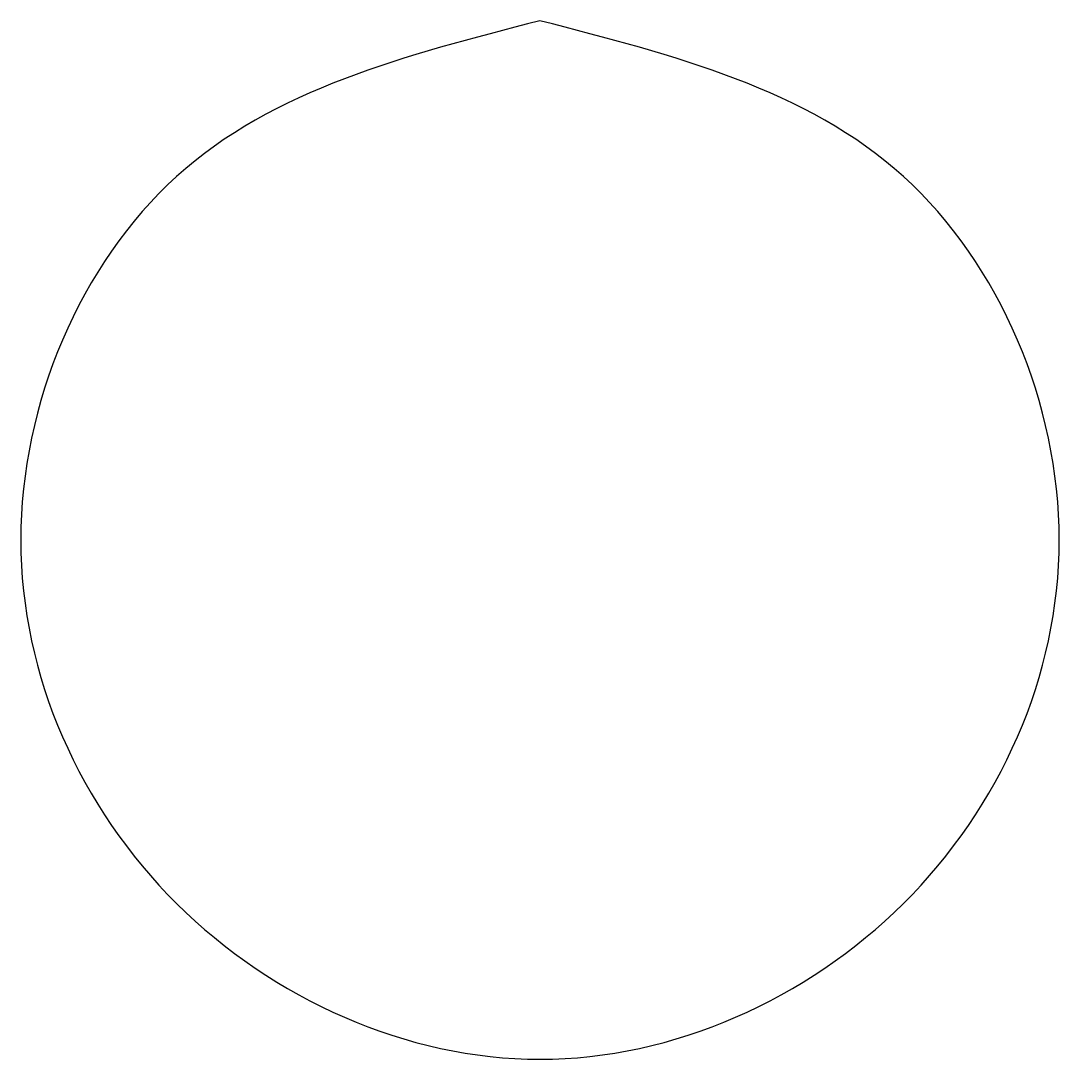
# Model space of a CAD drawing. Header units: metres. Extents: x -10 to 10, y -10 to 10.
import ezdxf

# ---------------------------------------------------------------- set-up
doc = ezdxf.new("R2010")
doc.units = ezdxf.units.M

msp = doc.modelspace()

# ---------------------------------------------------------------- linework, layer by layer
msp.add_spline([(0, 10), (7, 7), (10, 0), (7, -7), (0, -10), (-7, -7), (-10, 0), (-7, 7), (0, 10)], degree=3)

doc.saveas('drawing.dxf')
